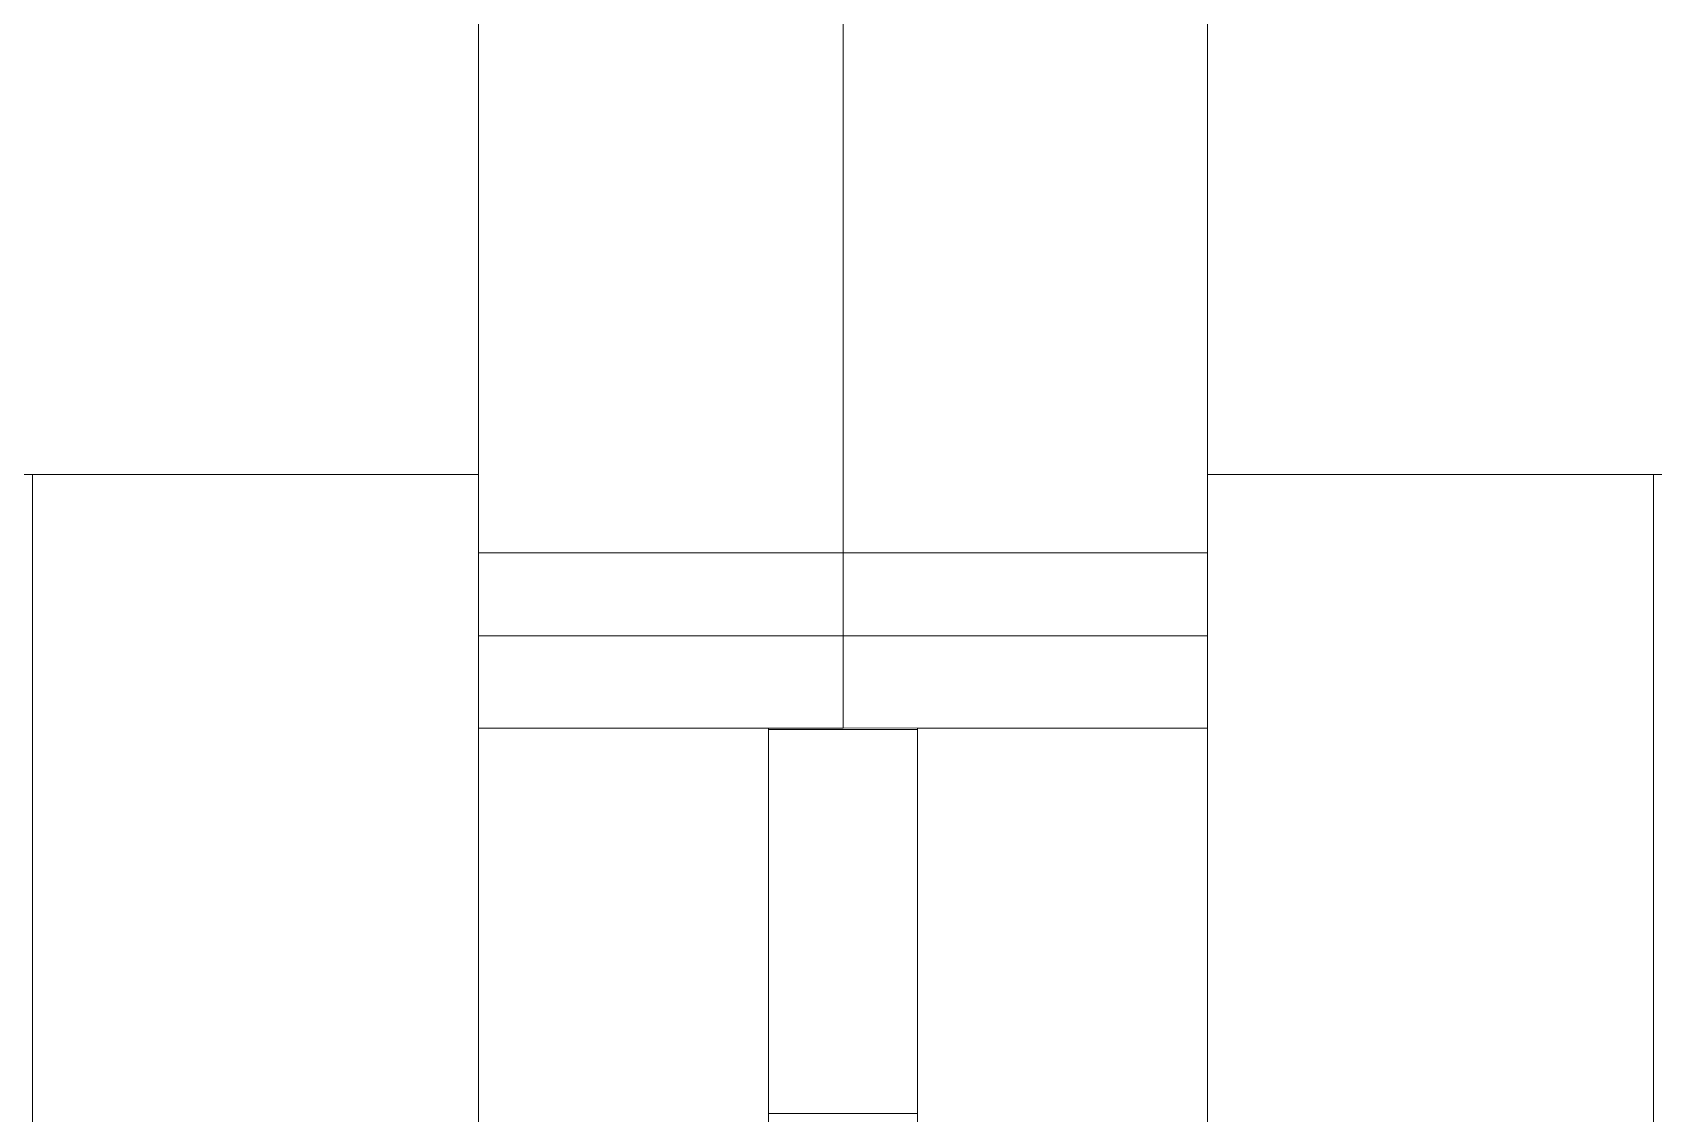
# Model space of a CAD drawing. Header units: millimetres. Extents: x -46169 to 237885, y -84465 to 18123.
# Drawn here: x 169722.6 to 169831.6, y -80546.3 to -80473.6 of the extents above; entities that cross this region are included whole.
import ezdxf

# ---------------------------------------------------------------- set-up
doc = ezdxf.new("R2010")
doc.units = ezdxf.units.MM
doc.header["$MEASUREMENT"] = 0
doc.linetypes.add('Wipeout_Contour', pattern=[1000, 0, -1000])
doc.layers.add('New_A-20-M_Floor_Slab', color=7, linetype='Continuous')
doc.layers.add('New_A-35-M_FFE_Fixed', color=7, linetype='Continuous')
doc.layers.add('New_A-35-M_FFE_Fixed_Pen_No__1', color=7, linetype='Continuous', lineweight=13)

# ---------------------------------------------------------------- blocks, each defined once
blk = doc.blocks.new('Section Elem_134_3', base_point=(129666.67, -84332.61))
at = {"color": 254, "linetype": 'Wipeout_Contour', "lineweight": 0, "ltscale": 3006621.903071691}
blk.add_wipeout([(169752.61, -80601.62), (169752.61, -80615.11), (169772.11, -80615.11), (169772.11, -80599.29), (169769.11, -80599.29), (169769.11, -80601.65), (169759.42, -80601.65), (169759.42, -80549.01), (169769.11, -80549.01), (169769.11, -80551.38), (169772.11, -80551.38), (169772.11, -80520.4), (169752.61, -80520.4), (169752.61, -80549.04), (169758.61, -80549.04), (169758.61, -80601.62)], dxfattribs=at).dxf.layer = 'New_A-20-M_Floor_Slab'
at = {"color": 254, "linetype": 'Wipeout_Contour', "lineweight": 0, "ltscale": 3007024.959560505}
blk.add_wipeout([(169801.61, -80520.4), (169782.11, -80520.4), (169782.11, -80551.38), (169785.11, -80551.38), (169785.11, -80549.01), (169794.8, -80549.01), (169794.8, -80601.65), (169785.11, -80601.65), (169785.11, -80599.29), (169782.11, -80599.29), (169782.11, -80615.11), (169801.61, -80615.11), (169801.61, -80601.62), (169795.61, -80601.62), (169795.61, -80549.04), (169801.61, -80549.04)], dxfattribs=at).dxf.layer = 'New_A-20-M_Floor_Slab'
blk = doc.blocks.new('Section Elem_137_3', base_point=(129666.67, -84332.61))
at = {"layer": 'New_A-35-M_FFE_Fixed_Pen_No__1', "linetype": 'Continuous'}
for p, q in [((169772.11, -80520.48), (169772.11, -80520.48)), ((169772.11, -80546.33), (169772.11, -80546.33))]:
    blk.add_line(p, q, dxfattribs=at)
at = {"color": 254, "linetype": 'Wipeout_Contour', "lineweight": 0, "ltscale": 751851.783075}
blk.add_wipeout([(169801.61, -80503.33), (169801.61, -80647.33), (169831.61, -80647.33), (169831.61, -80503.33)], dxfattribs=at).dxf.layer = 'New_A-35-M_FFE_Fixed'
at = {"color": 254, "linetype": 'Wipeout_Contour', "lineweight": 0, "ltscale": 1128736.32701119}
blk.add_wipeout([(170302.61, -80346.96), (169801.61, -80346.96), (169801.61, -80503.33), (169831.61, -80503.33), (170272.61, -80503.33), (170302.61, -80503.33)], dxfattribs=at).dxf.layer = 'New_A-35-M_FFE_Fixed'
at = {"color": 254, "linetype": 'Wipeout_Contour', "lineweight": 0, "ltscale": 751642.964462}
blk.add_wipeout([(169777.11, -80511.45), (169801.61, -80511.45), (169801.61, -80510.54), (169777.11, -80510.54)], dxfattribs=at).dxf.layer = 'New_A-35-M_FFE_Fixed'
at = {"color": 254, "linetype": 'Wipeout_Contour', "lineweight": 0, "ltscale": 751653.754522}
blk.add_wipeout([(169777.11, -80514.18), (169777.11, -80520.4), (169801.61, -80520.4), (169801.61, -80514.18)], dxfattribs=at).dxf.layer = 'New_A-35-M_FFE_Fixed'
at = {"layer": 'New_A-35-M_FFE_Fixed_Pen_No__1', "linetype": 'Continuous'}
blk.add_line((169777.11, -80520.4), (169801.61, -80520.4), dxfattribs=at)
at = {"color": 254, "linetype": 'Wipeout_Contour', "lineweight": 0, "ltscale": 751584.850119}
blk.add_wipeout([(169777.11, -80473.58), (169777.11, -80480.58), (169801.61, -80480.58), (169801.61, -80473.58)], dxfattribs=at).dxf.layer = 'New_A-35-M_FFE_Fixed'
at = {"color": 254, "linetype": 'Wipeout_Contour', "lineweight": 0, "ltscale": 751608.879462}
blk.add_wipeout([(169777.11, -80487.59), (169777.11, -80494.61), (169801.61, -80494.61), (169801.61, -80487.59)], dxfattribs=at).dxf.layer = 'New_A-35-M_FFE_Fixed'
at = {"color": 254, "linetype": 'Wipeout_Contour', "lineweight": 0, "ltscale": 752692.760399}
blk.add_wipeout([(170272.61, -80635.33), (170272.61, -80503.33), (169831.61, -80503.33), (169831.61, -80635.33)], dxfattribs=at).dxf.layer = 'New_A-35-M_FFE_Fixed'
at = {"color": 254, "linetype": 'Wipeout_Contour', "lineweight": 0, "ltscale": 751648.228068}
blk.add_wipeout([(169777.11, -80514.18), (169801.61, -80514.18), (169801.61, -80513.95), (169777.11, -80513.95)], dxfattribs=at).dxf.layer = 'New_A-35-M_FFE_Fixed'
at = {"layer": 'New_A-35-M_FFE_Fixed_Pen_No__1', "linetype": 'Continuous'}
for p, q in [((169831.61, -80647.33), (169831.61, -80503.33)), ((169831.61, -80503.33), (170272.61, -80503.33))]:
    blk.add_line(p, q, dxfattribs=at)
at = {"color": 254, "linetype": 'Wipeout_Contour', "lineweight": 0, "ltscale": 751596.852979}
blk.add_wipeout([(169777.11, -80480.58), (169777.11, -80487.59), (169801.61, -80487.59), (169801.61, -80480.58)], dxfattribs=at).dxf.layer = 'New_A-35-M_FFE_Fixed'
at = {"color": 254, "linetype": 'Wipeout_Contour', "lineweight": 0, "ltscale": 751620.903367}
blk.add_wipeout([(169777.11, -80494.61), (169777.11, -80501.63), (169801.61, -80501.63), (169801.61, -80494.61)], dxfattribs=at).dxf.layer = 'New_A-35-M_FFE_Fixed'
at = {"color": 254, "linetype": 'Wipeout_Contour', "lineweight": 0, "ltscale": 751646.853874}
blk.add_wipeout([(169777.11, -80513.55), (169801.61, -80513.55), (169801.61, -80512.98), (169777.11, -80512.98)], dxfattribs=at).dxf.layer = 'New_A-35-M_FFE_Fixed'
at = {"color": 254, "linetype": 'Wipeout_Contour', "lineweight": 0, "ltscale": 939550.863861}
blk.add_wipeout([(169777.11, -80501.63), (169777.11, -80508.61), (169801.61, -80508.61), (169801.61, -80503.33), (169801.61, -80501.63)], dxfattribs=at).dxf.layer = 'New_A-35-M_FFE_Fixed'
at = {"color": 254, "linetype": 'Wipeout_Contour', "lineweight": 0, "ltscale": 751645.760275}
blk.add_wipeout([(169777.11, -80512.98), (169801.61, -80512.98), (169801.61, -80512.27), (169777.11, -80512.27)], dxfattribs=at).dxf.layer = 'New_A-35-M_FFE_Fixed'
at = {"color": 254, "linetype": 'Wipeout_Contour', "lineweight": 0, "ltscale": 751647.686931}
blk.add_wipeout([(169777.11, -80513.55), (169777.11, -80513.95), (169801.61, -80513.95), (169801.61, -80513.55)], dxfattribs=at).dxf.layer = 'New_A-35-M_FFE_Fixed'
at = {"layer": 'New_A-35-M_FFE_Fixed_Pen_No__1', "linetype": 'Continuous'}
for p, q in [((169801.61, -80503.33), (169801.61, -80346.96)), ((169831.61, -80503.33), (169801.61, -80503.33)), ((169777.11, -80514.18), (169801.61, -80514.18))]:
    blk.add_line(p, q, dxfattribs=at)
at = {"color": 254, "linetype": 'Wipeout_Contour', "lineweight": 0, "ltscale": 751639.71673}
blk.add_wipeout([(169777.11, -80508.61), (169777.11, -80509.58), (169801.61, -80509.58), (169801.61, -80508.61)], dxfattribs=at).dxf.layer = 'New_A-35-M_FFE_Fixed'
at = {"color": 254, "linetype": 'Wipeout_Contour', "lineweight": 0, "ltscale": 751644.44732}
blk.add_wipeout([(169777.11, -80512.27), (169801.61, -80512.27), (169801.61, -80511.45), (169777.11, -80511.45)], dxfattribs=at).dxf.layer = 'New_A-35-M_FFE_Fixed'
at = {"layer": 'New_A-35-M_FFE_Fixed_Pen_No__1', "linetype": 'Continuous'}
blk.add_line((169777.11, -80508.61), (169801.61, -80508.61), dxfattribs=at)
at = {"color": 254, "linetype": 'Wipeout_Contour', "lineweight": 0, "ltscale": 751641.367553}
blk.add_wipeout([(169777.11, -80510.54), (169801.61, -80510.54), (169801.61, -80509.58), (169777.11, -80509.58)], dxfattribs=at).dxf.layer = 'New_A-35-M_FFE_Fixed'
at = {"layer": 'New_A-35-M_FFE_Fixed_Pen_No__1', "linetype": 'Continuous'}
blk.add_line((169801.61, -80647.33), (169801.61, -80503.33), dxfattribs=at)
blk = doc.blocks.new('Section Elem_150_3', base_point=(129666.67, -84332.61))
at = {"color": 254, "linetype": 'Wipeout_Contour', "lineweight": 0, "ltscale": 751566.302988}
blk.add_wipeout([(169752.61, -80503.33), (169722.61, -80503.33), (169722.61, -80647.33), (169752.61, -80647.33)], dxfattribs=at).dxf.layer = 'New_A-35-M_FFE_Fixed'
at = {"color": 254, "linetype": 'Wipeout_Contour', "lineweight": 0, "ltscale": 939518.369247}
blk.add_wipeout([(169777.11, -80520.4), (169772.11, -80520.4), (169772.11, -80520.48), (169782.11, -80520.48), (169782.11, -80520.4)], dxfattribs=at).dxf.layer = 'New_A-35-M_FFE_Fixed'
at = {"color": 254, "linetype": 'Wipeout_Contour', "lineweight": 0, "ltscale": 751643.31836}
blk.add_wipeout([(169782.11, -80538.96), (169782.11, -80535.1), (169772.11, -80535.1), (169772.11, -80538.96)], dxfattribs=at).dxf.layer = 'New_A-35-M_FFE_Fixed'
at = {"color": 254, "linetype": 'Wipeout_Contour', "lineweight": 0, "ltscale": 750457.83629}
blk.add_wipeout([(169251.61, -80346.96), (169251.61, -80503.33), (169752.61, -80503.33), (169752.61, -80346.96)], dxfattribs=at).dxf.layer = 'New_A-35-M_FFE_Fixed'
at = {"color": 254, "linetype": 'Wipeout_Contour', "lineweight": 0, "ltscale": 751554.416776}
blk.add_wipeout([(169752.61, -80511.45), (169777.11, -80511.45), (169777.11, -80510.54), (169752.61, -80510.54)], dxfattribs=at).dxf.layer = 'New_A-35-M_FFE_Fixed'
at = {"color": 254, "linetype": 'Wipeout_Contour', "lineweight": 0, "ltscale": 751619.424544}
blk.add_wipeout([(169782.11, -80525.7), (169782.11, -80520.48), (169772.11, -80520.48), (169772.11, -80525.7)], dxfattribs=at).dxf.layer = 'New_A-35-M_FFE_Fixed'
at = {"color": 254, "linetype": 'Wipeout_Contour', "lineweight": 0, "ltscale": 751636.173285}
blk.add_wipeout([(169782.11, -80535.1), (169782.11, -80530.63), (169772.11, -80530.63), (169772.11, -80535.1)], dxfattribs=at).dxf.layer = 'New_A-35-M_FFE_Fixed'
at = {"color": 254, "linetype": 'Wipeout_Contour', "lineweight": 0, "ltscale": 751649.329622}
blk.add_wipeout([(169782.11, -80542.11), (169782.11, -80538.96), (169772.11, -80538.96), (169772.11, -80542.11)], dxfattribs=at).dxf.layer = 'New_A-35-M_FFE_Fixed'
at = {"layer": 'New_A-35-M_FFE_Fixed_Pen_No__1', "linetype": 'Continuous'}
for p, q in [((169722.61, -80503.33), (169281.61, -80503.33)), ((169722.61, -80647.33), (169722.61, -80503.33)), ((169782.11, -80520.48), (169782.11, -80520.4)), ((169772.11, -80538.96), (169772.11, -80535.1)), ((169782.11, -80538.96), (169782.11, -80535.1))]:
    blk.add_line(p, q, dxfattribs=at)
at = {"color": 254, "linetype": 'Wipeout_Contour', "lineweight": 0, "ltscale": 751496.295576}
blk.add_wipeout([(169752.61, -80480.58), (169777.11, -80480.58), (169777.11, -80473.58), (169752.61, -80473.58)], dxfattribs=at).dxf.layer = 'New_A-35-M_FFE_Fixed'
at = {"color": 254, "linetype": 'Wipeout_Contour', "lineweight": 0, "ltscale": 751520.327727}
blk.add_wipeout([(169777.11, -80487.59), (169752.61, -80487.59), (169752.61, -80494.61), (169777.11, -80494.61)], dxfattribs=at).dxf.layer = 'New_A-35-M_FFE_Fixed'
at = {"color": 254, "linetype": 'Wipeout_Contour', "lineweight": 0, "ltscale": 751565.20812}
blk.add_wipeout([(169752.61, -80514.18), (169752.61, -80520.4), (169777.11, -80520.4), (169777.11, -80514.18)], dxfattribs=at).dxf.layer = 'New_A-35-M_FFE_Fixed'
at = {"color": 254, "linetype": 'Wipeout_Contour', "lineweight": 0, "ltscale": 751628.122881}
blk.add_wipeout([(169782.11, -80525.7), (169772.11, -80525.7), (169772.11, -80530.63), (169782.11, -80530.63)], dxfattribs=at).dxf.layer = 'New_A-35-M_FFE_Fixed'
at = {"color": 254, "linetype": 'Wipeout_Contour', "lineweight": 0, "ltscale": 751654.014824}
blk.add_wipeout([(169782.11, -80544.43), (169782.11, -80542.11), (169772.11, -80542.11), (169772.11, -80544.43)], dxfattribs=at).dxf.layer = 'New_A-35-M_FFE_Fixed'
at = {"layer": 'New_A-35-M_FFE_Fixed_Pen_No__1', "linetype": 'Continuous'}
for p, q in [((169777.11, -80473.58), (169777.11, -80466.62)), ((169777.11, -80520.4), (169752.61, -80520.4)), ((169772.11, -80520.48), (169772.11, -80520.4)), ((169782.11, -80520.48), (169772.11, -80520.48)), ((169772.11, -80525.7), (169772.11, -80520.48)), ((169782.11, -80525.7), (169782.11, -80520.48)), ((169772.11, -80530.63), (169772.11, -80525.7)), ((169782.11, -80530.63), (169782.11, -80525.7)), ((169772.11, -80535.1), (169772.11, -80530.63)), ((169782.11, -80535.1), (169782.11, -80530.63)), ((169772.11, -80542.11), (169772.11, -80538.96)), ((169782.11, -80542.11), (169782.11, -80538.96))]:
    blk.add_line(p, q, dxfattribs=at)
at = {"color": 254, "linetype": 'Wipeout_Contour', "lineweight": 0, "ltscale": 751508.299834}
blk.add_wipeout([(169752.61, -80487.59), (169777.11, -80487.59), (169777.11, -80480.58), (169752.61, -80480.58)], dxfattribs=at).dxf.layer = 'New_A-35-M_FFE_Fixed'
at = {"color": 254, "linetype": 'Wipeout_Contour', "lineweight": 0, "ltscale": 751532.353089}
blk.add_wipeout([(169777.11, -80494.61), (169752.61, -80494.61), (169752.61, -80501.63), (169777.11, -80501.63)], dxfattribs=at).dxf.layer = 'New_A-35-M_FFE_Fixed'
at = {"color": 254, "linetype": 'Wipeout_Contour', "lineweight": 0, "ltscale": 751559.681014}
blk.add_wipeout([(169752.61, -80514.18), (169777.11, -80514.18), (169777.11, -80513.95), (169752.61, -80513.95)], dxfattribs=at).dxf.layer = 'New_A-35-M_FFE_Fixed'
at = {"color": 254, "linetype": 'Wipeout_Contour', "lineweight": 0, "ltscale": 751657.224115}
blk.add_wipeout([(169782.11, -80545.85), (169782.11, -80544.43), (169772.11, -80544.43), (169772.11, -80545.85)], dxfattribs=at).dxf.layer = 'New_A-35-M_FFE_Fixed'
at = {"layer": 'New_A-35-M_FFE_Fixed_Pen_No__1', "linetype": 'Continuous'}
for p, q in [((169777.11, -80480.58), (169777.11, -80473.58)), ((169777.11, -80487.59), (169777.11, -80480.58)), ((169777.11, -80494.61), (169777.11, -80487.59)), ((169772.11, -80544.43), (169772.11, -80542.11)), ((169782.11, -80544.43), (169782.11, -80542.11))]:
    blk.add_line(p, q, dxfattribs=at)
at = {"color": 254, "linetype": 'Wipeout_Contour', "lineweight": 0, "ltscale": 939418.943821}
blk.add_wipeout([(169777.11, -80501.63), (169752.61, -80501.63), (169752.61, -80503.33), (169752.61, -80508.61), (169777.11, -80508.61)], dxfattribs=at).dxf.layer = 'New_A-35-M_FFE_Fixed'
at = {"color": 254, "linetype": 'Wipeout_Contour', "lineweight": 0, "ltscale": 751558.306622}
blk.add_wipeout([(169752.61, -80513.55), (169777.11, -80513.55), (169777.11, -80512.98), (169752.61, -80512.98)], dxfattribs=at).dxf.layer = 'New_A-35-M_FFE_Fixed'
at = {"color": 254, "linetype": 'Wipeout_Contour', "lineweight": 0, "ltscale": 751658.854841}
blk.add_wipeout([(169782.11, -80546.33), (169782.11, -80545.85), (169772.11, -80545.85), (169772.11, -80546.33)], dxfattribs=at).dxf.layer = 'New_A-35-M_FFE_Fixed'
at = {"layer": 'New_A-35-M_FFE_Fixed_Pen_No__1', "linetype": 'Continuous'}
for p, q in [((169752.61, -80503.33), (169752.61, -80346.96)), ((169777.11, -80501.63), (169777.11, -80494.61)), ((169722.61, -80503.33), (169752.61, -80503.33))]:
    blk.add_line(p, q, dxfattribs=at)
at = {"color": 254, "linetype": 'Wipeout_Contour', "lineweight": 0, "ltscale": 751551.168662}
blk.add_wipeout([(169752.61, -80509.58), (169777.11, -80509.58), (169777.11, -80508.61), (169752.61, -80508.61)], dxfattribs=at).dxf.layer = 'New_A-35-M_FFE_Fixed'
at = {"color": 254, "linetype": 'Wipeout_Contour', "lineweight": 0, "ltscale": 751557.212903}
blk.add_wipeout([(169777.11, -80512.27), (169752.61, -80512.27), (169752.61, -80512.98), (169777.11, -80512.98)], dxfattribs=at).dxf.layer = 'New_A-35-M_FFE_Fixed'
at = {"color": 254, "linetype": 'Wipeout_Contour', "lineweight": 0, "ltscale": 751559.139815}
blk.add_wipeout([(169752.61, -80513.95), (169777.11, -80513.95), (169777.11, -80513.55), (169752.61, -80513.55)], dxfattribs=at).dxf.layer = 'New_A-35-M_FFE_Fixed'
at = {"color": 254, "linetype": 'Wipeout_Contour', "lineweight": 0, "ltscale": 751659.354756}
blk.add_wipeout([(169782.11, -80546.44), (169782.11, -80546.33), (169772.11, -80546.33), (169772.11, -80546.44)], dxfattribs=at).dxf.layer = 'New_A-35-M_FFE_Fixed'
at = {"layer": 'New_A-35-M_FFE_Fixed_Pen_No__1', "linetype": 'Continuous'}
for p, q in [((169777.11, -80508.61), (169777.11, -80501.63)), ((169777.11, -80508.61), (169752.61, -80508.61)), ((169777.11, -80513.55), (169777.11, -80512.98)), ((169777.11, -80513.95), (169777.11, -80513.55)), ((169777.11, -80514.18), (169752.61, -80514.18)), ((169777.11, -80514.18), (169777.11, -80513.95)), ((169777.11, -80520.4), (169777.11, -80514.18)), ((169772.11, -80545.85), (169772.11, -80544.43)), ((169782.11, -80545.85), (169782.11, -80544.43)), ((169772.11, -80546.33), (169772.11, -80545.85)), ((169782.11, -80546.33), (169772.11, -80546.33)), ((169772.11, -80548.19), (169772.11, -80546.33)), ((169782.11, -80546.33), (169782.11, -80545.85)), ((169782.11, -80548.19), (169782.11, -80546.33))]:
    blk.add_line(p, q, dxfattribs=at)
at = {"color": 254, "linetype": 'Wipeout_Contour', "lineweight": 0, "ltscale": 751552.8197}
blk.add_wipeout([(169777.11, -80509.58), (169752.61, -80509.58), (169752.61, -80510.54), (169777.11, -80510.54)], dxfattribs=at).dxf.layer = 'New_A-35-M_FFE_Fixed'
at = {"color": 254, "linetype": 'Wipeout_Contour', "lineweight": 0, "ltscale": 751555.899801}
blk.add_wipeout([(169752.61, -80512.27), (169777.11, -80512.27), (169777.11, -80511.45), (169752.61, -80511.45)], dxfattribs=at).dxf.layer = 'New_A-35-M_FFE_Fixed'
at = {"layer": 'New_A-35-M_FFE_Fixed_Pen_No__1', "linetype": 'Continuous'}
for p, q in [((169752.61, -80647.33), (169752.61, -80503.33)), ((169777.11, -80509.58), (169777.11, -80508.61)), ((169777.11, -80510.54), (169777.11, -80509.58)), ((169777.11, -80511.45), (169777.11, -80510.54)), ((169777.11, -80512.27), (169777.11, -80511.45)), ((169777.11, -80512.98), (169777.11, -80512.27))]:
    blk.add_line(p, q, dxfattribs=at)

msp = doc.modelspace()

# ---------------------------------------------------------------- block references
at = {"layer": 'New_A-20-M_Floor_Slab'}
msp.add_blockref('Section Elem_134_3', (129666.67, -84332.61), dxfattribs=at)

# ---------------------------------------------------------------- next in the draw order: block references
at = {"layer": 'New_A-35-M_FFE_Fixed'}
msp.add_blockref('Section Elem_137_3', (129666.67, -84332.61), dxfattribs=at)

# ---------------------------------------------------------------- next in the draw order: block references
msp.add_blockref('Section Elem_150_3', (129666.67, -84332.61), dxfattribs=at)

doc.saveas('drawing.dxf')
